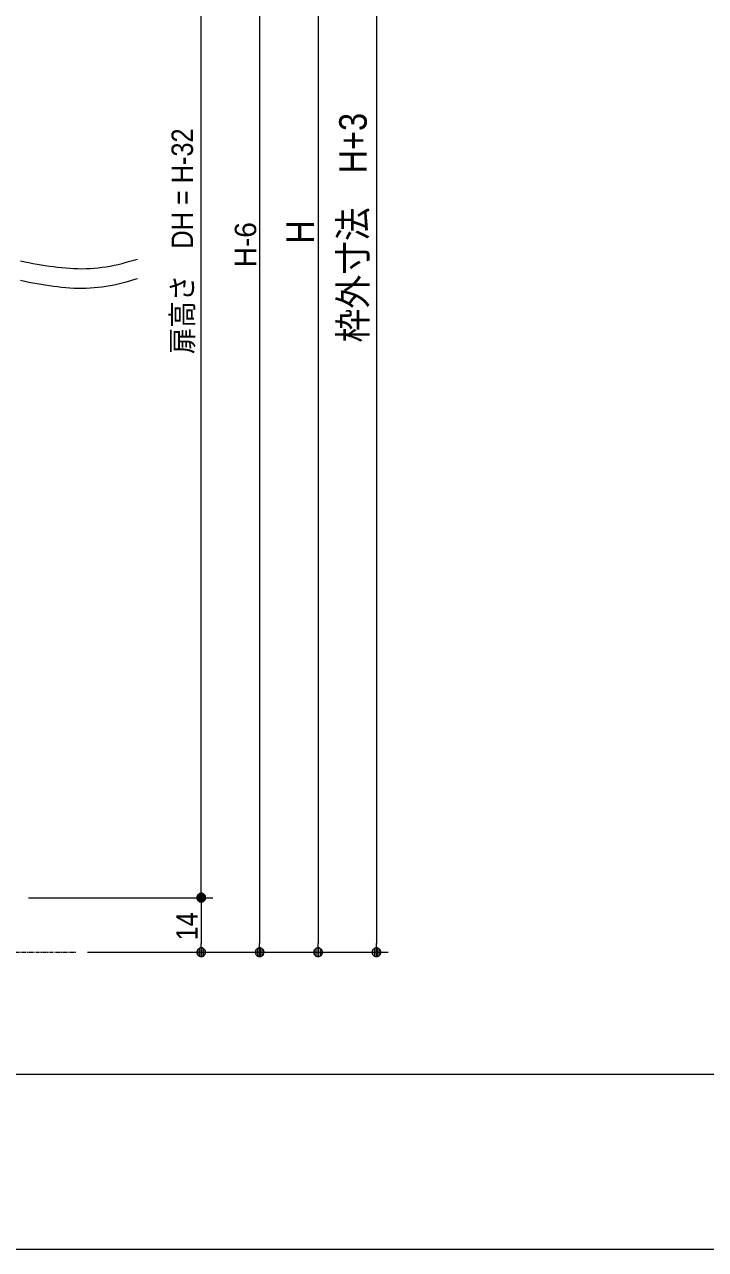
# Model space of a CAD drawing. Units: millimetres, scale not verified. Extents: x -4547 to 4547, y -2284 to 2284.
# Drawn here: x -1479 to -605, y -2078 to -505 of the extents above; entities that cross this region are included whole.
import ezdxf
from ezdxf.enums import TextEntityAlignment as Align

# ---------------------------------------------------------------- set-up
doc = ezdxf.new("R2010")
doc.units = ezdxf.units.MM
doc.header["$LTSCALE"] = 20
doc.linetypes.add('CHAIN2', pattern=[12, 9, -1, 1, -1])
doc.linetypes.add('DOUBLE_CHAIN1', pattern=[8.8, 5, -1, 0.6, -0.6, 0.6, -1])
for name, color, linetype, lineweight in [('0-0_3一般', 7, 'Continuous', 9), ('0-2_0', 7, 'Continuous', 9), ('0-3_2寸法-1', 7, 'Continuous', 9), ('0-5_1図面枠', 7, 'Continuous', 9)]:
    doc.layers.add(name, color=color, linetype=linetype, lineweight=lineweight)
doc.styles.add('ＭＳ Ｐゴシック', font='')
doc.styles.get('ＭＳ Ｐゴシック').set_extended_font_data('MS PGothic')

# ---------------------------------------------------------------- blocks, each defined once
blk = doc.blocks.new('_Dot')
at = {"layer": '0-2_0'}
for p, q in [((-10, 0), (-20, 0)), ((9.78, 2), (-9.78, 2)), ((7.99, 6), (-7.99, 6)), ((9.16, -3.98), (-9.16, -3.98)), ((6, -7.98), (-6, -7.98))]:
    blk.add_line(p, q, dxfattribs=at)
for points in [[(10, 0), (9.92, 1.25), (9.69, 2.49), (9.3, 3.68), (8.76, 4.82), (8.09, 5.88), (7.29, 6.85), (6.37, 7.71), (5.36, 8.44), (4.26, 9.05), (3.09, 9.51), (1.87, 9.82), (0.63, 9.98), (-0.63, 9.98), (-1.87, 9.82), (-3.09, 9.51), (-4.26, 9.05), (-5.36, 8.44), (-6.37, 7.71), (-7.29, 6.85), (-8.09, 5.88), (-8.76, 4.82), (-9.3, 3.68), (-9.69, 2.49), (-9.92, 1.25), (-10, 0), (0, 0)], [(-10, 0), (-9.92, -1.25), (-9.69, -2.49), (-9.3, -3.68), (-8.76, -4.82), (-8.09, -5.88), (-7.29, -6.85), (-6.37, -7.71), (-5.36, -8.44), (-4.26, -9.05), (-3.09, -9.51), (-1.87, -9.82), (-0.63, -9.98), (0.63, -9.98), (1.87, -9.82), (3.09, -9.51), (4.26, -9.05), (5.36, -8.44), (6.37, -7.71), (7.29, -6.85), (8.09, -5.88), (8.76, -4.82), (9.3, -3.68), (9.69, -2.49), (9.92, -1.25), (10, 0), (0, 0)]]:
    blk.add_lwpolyline(points, close=True, dxfattribs=at)
blk = doc.blocks.new('グループ-91')
at = {"layer": '0-0_3一般', "linetype": 'DOUBLE_CHAIN1'}
blk.add_line((-14450, -33920), (-1450, -33920), dxfattribs=at)
at = {"layer": '0-0_3一般', "linetype": 'CHAIN2'}
for points in [[(-2870.9, -16172.6), (-2765.1, -16196), (-2659.3, -16218.2), (-2553.6, -16239), (-2447.9, -16258.5), (-2342.4, -16276.6), (-2237, -16293.5), (-2131.7, -16309), (-2026.4, -16323.2), (-1921.3, -16336.1), (-1816.2, -16347.6), (-1711.2, -16357.9), (-1606.4, -16366.1), (-1501.8, -16371.7), (-1397.5, -16374.8), (-1293.4, -16375.3), (-1189.4, -16373.3), (-1085.8, -16368.7)], [(-2870.9, -16672.6), (-2765.1, -16696), (-2659.3, -16718.2), (-2553.6, -16739), (-2447.9, -16758.5), (-2342.4, -16776.6), (-2237, -16793.5), (-2131.7, -16809), (-2026.4, -16823.2), (-1921.3, -16836.1), (-1816.2, -16847.6), (-1711.2, -16857.9), (-1606.4, -16866.1), (-1501.8, -16871.7), (-1397.5, -16874.8), (-1293.4, -16875.3), (-1189.4, -16873.3), (-1085.8, -16868.7)], [(-1085.8, -16368.7), (-982.3, -16361.5), (-879.1, -16351.8), (-776, -16339.5), (-673.2, -16324.6), (-570.7, -16307.2), (-468.3, -16287.2), (-366.2, -16264.7), (-264.3, -16239.6), (-163, -16212.4), (-63.5, -16184.6), (34.2, -16156.2), (130, -16127.3), (130, -16127.3)], [(-1085.8, -16868.7), (-982.3, -16861.5), (-879.1, -16851.8), (-776, -16839.5), (-673.2, -16824.6), (-570.7, -16807.2), (-468.3, -16787.2), (-366.2, -16764.7), (-264.3, -16739.6), (-163, -16712.4), (-63.5, -16684.6), (34.2, -16656.2), (130, -16627.3), (130, -16627.3)]]:
    blk.add_lwpolyline(points, dxfattribs=at)
blk = doc.blocks.new('グループ-97')
at = {"layer": '0-0_3一般'}
blk.add_blockref('グループ-91', (0, 0), dxfattribs=at)
blk = doc.blocks.new('グループ-108')
at = {"layer": '0-5_1図面枠'}
blk.add_line((-60000, -37050), (60000, -37050), dxfattribs=at)
blk.add_lwpolyline([(-60000, 41550), (60000, 41550), (60000, -41550), (-60000, -41550)], close=True, dxfattribs=at)
blk = doc.blocks.new('図面枠')
at = {"layer": '0-5_1図面枠'}
blk.add_blockref('グループ-108', (0, 0), dxfattribs=at)

msp = doc.modelspace()

# ---------------------------------------------------------------- linework, layer by layer
at = {"layer": '0-3_2寸法-1'}
for p, q in [((-1102.17, 141.74), (-1102.17, -1684.74)), ((-1027.17, 156.74), (-1027.17, -1684.74)), ((-1177.17, 111.74), (-1177.17, -1684.74)), ((-1252.17, -1614.74), (-1252.17, 51.74)), ((-1474.13, -1626), (-1237.17, -1626)), ((-1474.13, -1626), (-1237.17, -1626)), ((-1252.17, -1637.26), (-1252.17, -1684.74)), ((-1398.13, -1696), (-1237.17, -1696)), ((-1237.17, -1696), (-1162.17, -1696)), ((-1162.17, -1696), (-1087.17, -1696)), ((-1087.17, -1696), (-1012.17, -1696))]:
    msp.add_line(p, q, dxfattribs=at)

# ---------------------------------------------------------------- block references
at = {"layer": '0-0_3一般', "xscale": 0.05, "yscale": 0.05}
msp.add_blockref('グループ-97', (-1340.62, 0), dxfattribs=at)
at = {"layer": '0-3_2寸法-1', "xscale": 0.5627563, "yscale": 0.5627563}
for p, rotation in [((-1252.17, -1626), 270), ((-1252.17, -1626), 90), ((-1252.17, -1696), 270), ((-1177.17, -1696), 270), ((-1102.17, -1696), 270), ((-1027.17, -1696), 270)]:
    msp.add_blockref('_Dot', p, dxfattribs=dict(at, rotation=rotation))
at = {"layer": '0-5_1図面枠', "xscale": 0.05, "yscale": 0.05}
msp.add_blockref('図面枠', (-1340.62, 0), dxfattribs=at)

# ---------------------------------------------------------------- texts
at = {"layer": '0-3_2寸法-1', "style": 'ＭＳ Ｐゴシック', "width": 0.9}
for s, height, p in [('枠外寸法\u3000H+3', 35.38, (-1029.09, -913.6)), ('扉高さ\u3000DH = H-32', 27.57, (-1254.51, -928.39)), ('H', 35.38, (-1096.87, -786.68)), ('14', 27.57, (-1248.45, -1680.81))]:
    msp.add_text(s, height=height, rotation=90, dxfattribs=at).set_placement(p, align=Align.BOTTOM_LEFT)
at = {"layer": '0-3_2寸法-1', "style": 'ＭＳ Ｐゴシック'}
msp.add_text('H-6', height=27.51, rotation=90, dxfattribs=at).set_placement((-1173.38, -817.03), align=Align.BOTTOM_LEFT)

doc.saveas('drawing.dxf')
